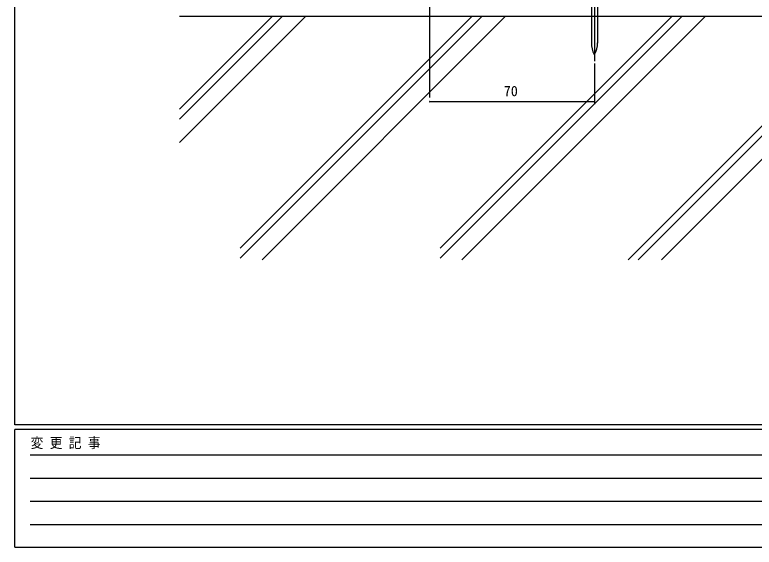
# Model space of a CAD drawing. Units: millimetres, scale not verified. Extents: x -1509 to 567, y -403 to 403.
# Drawn here: x -562.7 to -248.6, y -403 to -177 of the extents above; entities that cross this region are included whole.
import ezdxf
from ezdxf.enums import TextEntityAlignment as Align

# ---------------------------------------------------------------- set-up
doc = ezdxf.new("R2010")
doc.units = ezdxf.units.MM
doc.header["$LTSCALE"] = 2
for name, color, linetype in [('0-3_YKK_12', 2, 'Continuous'), ('0-4_YKK_13', 4, 'Continuous'), ('0-5_YKK_D', 6, 'Continuous'), ('0-6_YKK_ZWAK', 7, 'Continuous'), ('0-7_YSS_K', 3, 'Continuous')]:
    doc.layers.add(name, color=color, linetype=linetype)
doc.styles.add('ＭＳ ゴシック', font='')
doc.styles.get('ＭＳ ゴシック').set_extended_font_data('MS Gothic')

msp = doc.modelspace()

# ---------------------------------------------------------------- linework, layer by layer
at = {"layer": '0-3_YKK_12'}
msp.add_line((-386.484, 253.809), (-386.484, -212.063), dxfattribs=at)
at = {"layer": '0-4_YKK_13'}
for p, q in [((-316.494, -158.419), (-316.494, -196.707)), ((-317.794, -172.913), (-317.794, -189.045)), ((-315.194, -172.913), (-315.194, -189.045))]:
    msp.add_line(p, q, dxfattribs=at)
for centre, radius, start, end in [((-307.188, -188.934), 10.607, 179.40046, 207.65841), ((-325.8, -188.934), 10.607, 332.34164, 0.59959), ((-316.494, -193.811), 0.1, 207.65841, 332.34164)]:
    msp.add_arc(centre, radius, start, end, dxfattribs=at)
at = {"layer": '0-5_YKK_D'}
for p, q in [((-316.494, -197.704), (-316.494, -214.861)), ((-386.484, -213.861), (-316.494, -213.861))]:
    msp.add_line(p, q, dxfattribs=at)
for centre, start, end in [((-386.484, -213.861), 0, 180), ((-386.484, -213.861), 180, 0), ((-316.494, -213.861), 0, 180), ((-316.494, -213.861), 180, 0)]:
    msp.add_arc(centre, 0.106, start, end, dxfattribs=at)
at = {"layer": '0-6_YKK_ZWAK'}
for p, q in [((-562.7, -351), (-562.7, 399)), ((537.3, -351), (-562.7, -351)), ((483.3, -353), (-562.7, -353)), ((-562.7, -403), (-562.7, -353)), ((-556.13, -363.732), (-201.57, -363.732)), ((-556.13, -373.63), (-201.57, -373.63)), ((-556.13, -383.528), (-201.57, -383.528)), ((-556.13, -393.426), (-201.57, -393.426)), ((-562.7, -403), (483.3, -403))]:
    msp.add_line(p, q, dxfattribs=at)
at = {"layer": '0-7_YSS_K'}
for p, q in [((-149.484, -177.687), (-492.7, -177.687)), ((-453.376, -177.687), (-492.7, -217.011)), ((-449.134, -177.687), (-492.7, -221.254)), ((-439.234, -177.687), (-492.7, -231.153)), ((-368.523, -177.687), (-466.94, -276.104)), ((-364.281, -177.687), (-466.94, -280.347)), ((-354.381, -177.687), (-457.694, -281)), ((-283.671, -177.687), (-382.088, -276.104)), ((-279.428, -177.687), (-382.088, -280.347)), ((-269.528, -177.687), (-372.841, -281)), ((-198.818, -177.687), (-302.131, -281)), ((-194.575, -177.687), (-297.888, -281)), ((-184.676, -177.687), (-287.988, -281))]:
    msp.add_line(p, q, dxfattribs=at)

# ---------------------------------------------------------------- texts
at = {"layer": '0-5_YKK_D', "style": 'ＭＳ ゴシック'}
msp.add_text('70', height=4.399, dxfattribs=at).set_placement((-355.009, -212.861), align=Align.BOTTOM_LEFT)
at = {"layer": '0-6_YKK_ZWAK', "style": 'ＭＳ ゴシック', "width": 0.9}
msp.add_text('変 更 記 事', height=4.399, dxfattribs=at).set_placement((-555.965, -362.209), align=Align.BOTTOM_LEFT)

doc.saveas('drawing.dxf')
